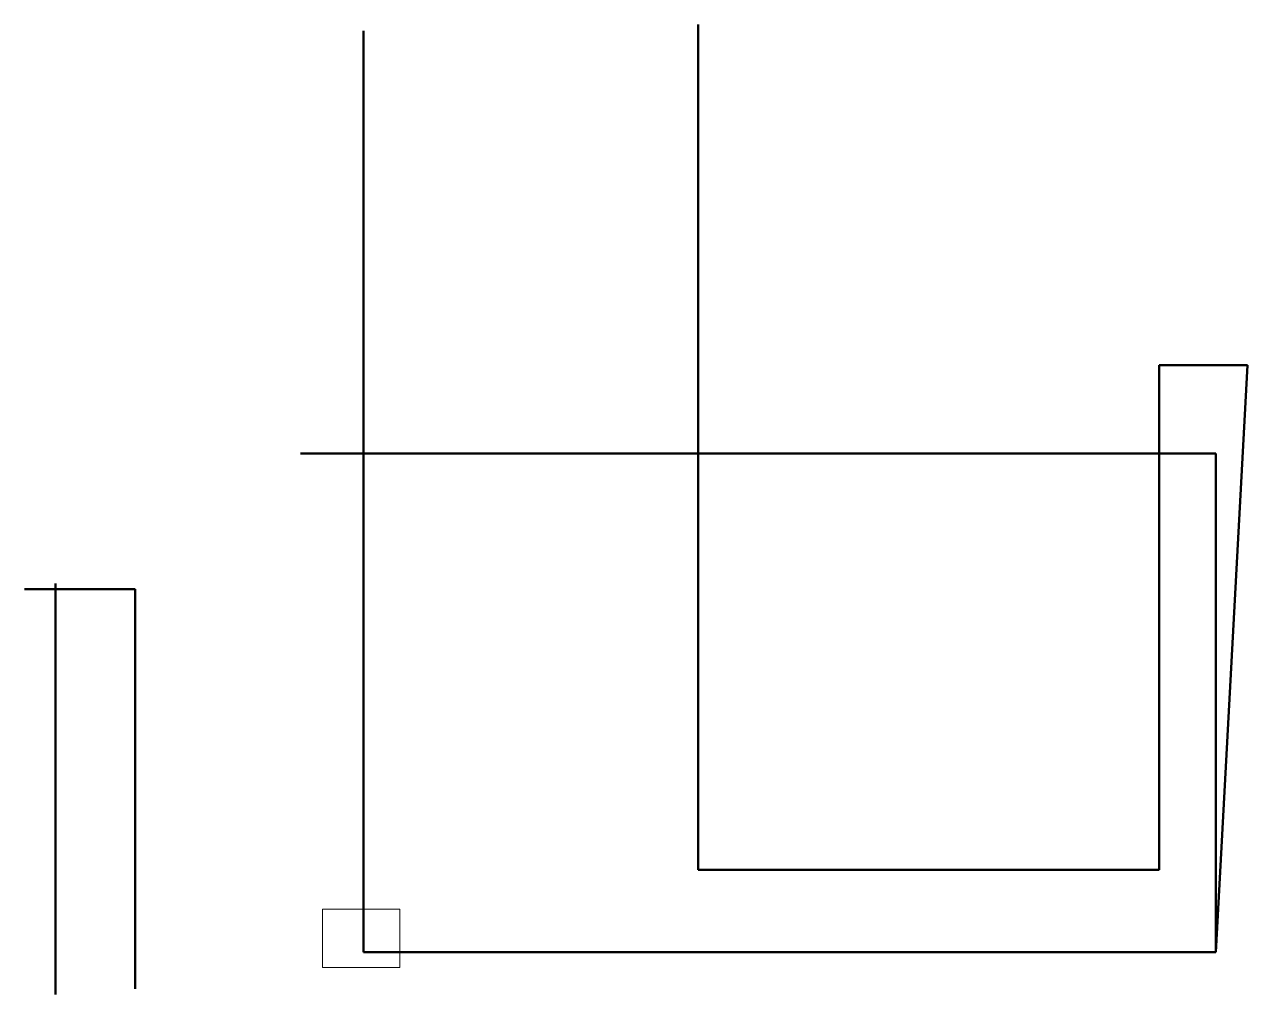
# Paper-space layout '布局2' of a CAD drawing. Header units: millimetres. Extents: x 45 to 370, y 50 to 308.
import ezdxf

# ---------------------------------------------------------------- set-up
doc = ezdxf.new("R2010")
doc.units = ezdxf.units.MM
doc.layers.get('0').update_dxf_attribs({"lineweight": 25})
doc.layers.add('粗线', color=7, linetype='Continuous', lineweight=50)
doc.layers.add('细线', color=7, linetype='Continuous', lineweight=25)

psp = doc.layouts.new('布局2')

# ---------------------------------------------------------------- linework, layer by layer
at = {"layer": '粗线', "lineweight": 50, "ltscale": 2}
for p, q in [((134.96, 192.14), (134.96, 306.35)), ((118.16, 193.82), (361.82, 193.82)), ((134.96, 61.14), (134.96, 192.14)), ((361.82, 193.82), (361.82, 61.14)), ((74.14, 157.74), (44.69, 157.74)), ((74.14, 51.33), (74.14, 157.74)), ((361.82, 61.14), (134.96, 61.14))]:
    psp.add_line(p, q, dxfattribs=at)
at = {"layer": '细线', "lineweight": 50, "ltscale": 2}
for p, q in [((224.02, 308.03), (224.02, 82.98)), ((346.69, 82.98), (346.69, 217.34)), ((346.69, 217.34), (360.14, 217.34)), ((360.14, 217.34), (370.22, 217.34)), ((370.22, 217.34), (361.82, 61.14)), ((52.99, 49.82), (52.99, 159.25)), ((224.02, 82.98), (346.69, 82.98))]:
    psp.add_line(p, q, dxfattribs=at)

# ---------------------------------------------------------------- viewports
at = {"layer": '0', "lineweight": 50, "ltscale": 2}
psp.add_viewport(center=(134.31, 64.78), size=(20.56, 15.6), view_center_point=(222.01, 80.93), view_height=32.2148, dxfattribs=at)

doc.saveas('drawing.dxf')
